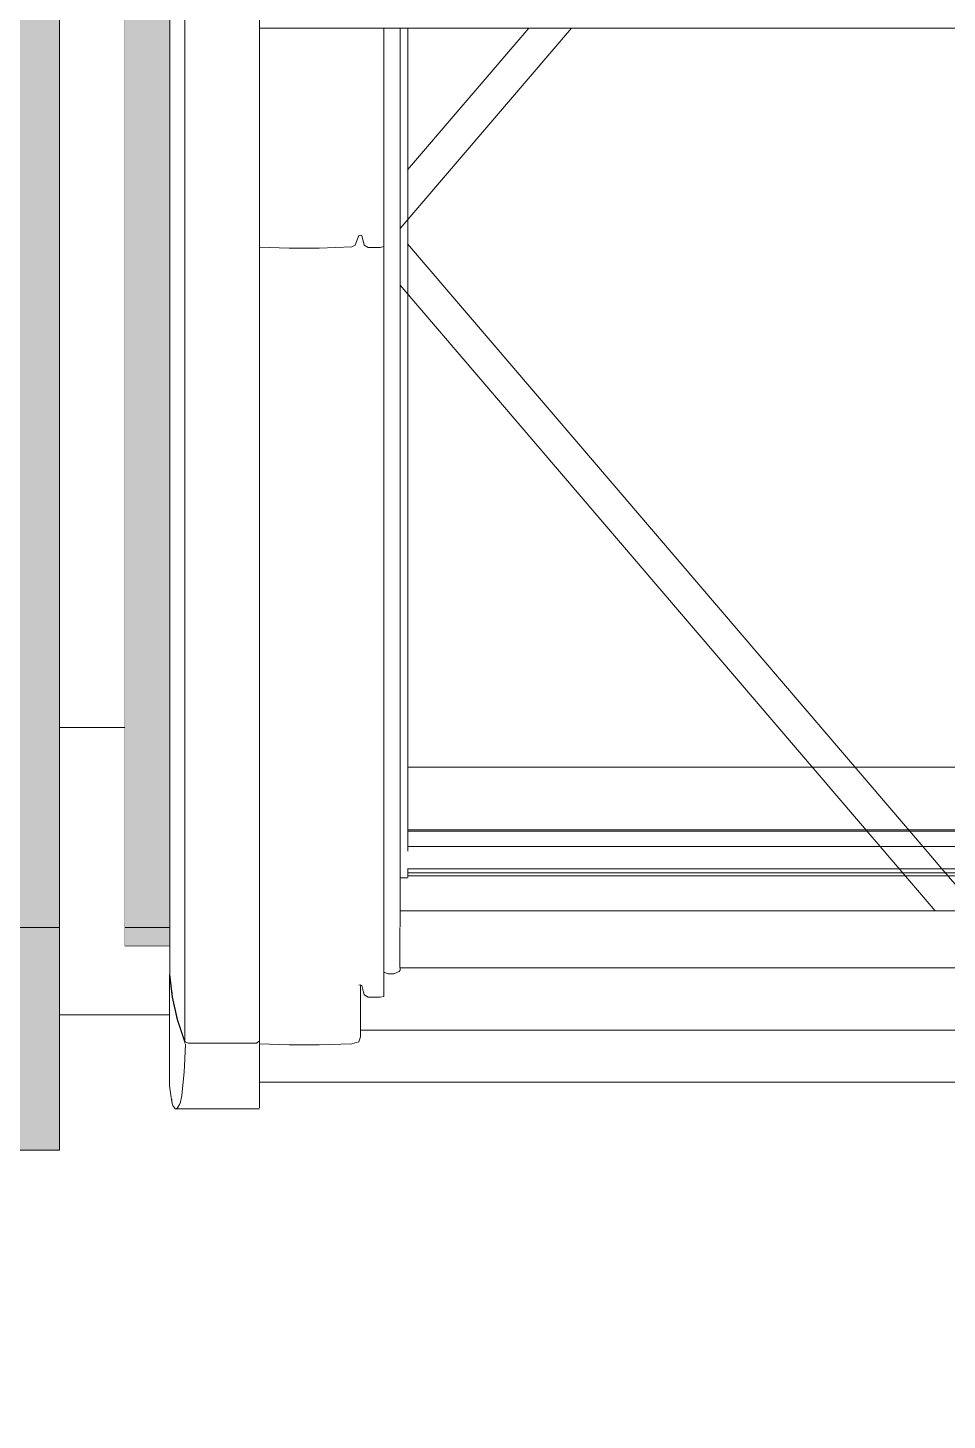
# Model space of a CAD drawing. Header units: metres. Extents: x -4 to 206, y -18 to 45.
# Drawn here: x 38.233 to 38.729, y -11.729 to -10.978 of the extents above; entities that cross this region are included whole.
import ezdxf

# ---------------------------------------------------------------- set-up
doc = ezdxf.new("R2010")
doc.units = ezdxf.units.M
doc.header["$MEASUREMENT"] = 0
doc.set_wipeout_variables(frame=1)
doc.linetypes.add('Wipeout_Contour', pattern=[1, 0, -1])
for name, color, linetype in [('3._DD PP STG2_4_210 Decke', 7, 'Continuous'), ('3._DD PP STG2_4_220 Bodenaufbau - Außen_ Gefälle', 7, 'Continuous'), ('3._DD PP STG2_4_325 Dachfenster', 7, 'Continuous'), ('3._DD PP STG2_4_330 Dachaufbau', 7, 'Continuous')]:
    doc.layers.add(name, color=color, linetype=linetype)

msp = doc.modelspace()

# ---------------------------------------------------------------- hatches: boundary and pattern name
at = {"layer": '3._DD PP STG2_4_325 Dachfenster', "linetype": 'Continuous', "lineweight": 0, "true_color": 0x000000}
msp.add_hatch(color=18, dxfattribs=at).paths.add_polyline_path([(38.28503, -10.62199), (38.28503, -11.47371), (38.30953, -11.47371), (38.30953, -10.77727), (38.30933, -10.7754), (38.30873, -10.77207), (38.30743, -10.75817), (38.30743, -10.7416), (38.30742, -10.71464), (38.3074, -10.66852), (38.3074, -10.62199)])

# ---------------------------------------------------------------- linework, layer by layer
at = {"layer": '3._DD PP STG2_4_210 Decke', "color": 7, "linetype": 'Continuous', "lineweight": 13, "ltscale": 1000, "true_color": 0xf4f4f4, "flags": 128}
msp.add_lwpolyline([(33.7568, -11.46359), (33.75903, -13.25371), (37.38503, -13.25371), (37.38503, -12.60871), (42.5891, -12.60871), (42.88503, -12.56618), (42.88503, -11.75871), (48.20503, -11.75871), (48.20503, -11.13371), (51.76086, -11.13371), (51.76545, -10.06371), (45.76503, -10.06371), (45.76503, -10.96371), (42.91503, -10.96371), (42.91503, -11.46359)], close=True, dxfattribs=at)
at = {"layer": '3._DD PP STG2_4_220 Bodenaufbau - Außen_ Gefälle', "color": 7, "linetype": 'Continuous', "lineweight": 13, "ltscale": 1000, "true_color": 0xf4f4f4, "flags": 128}
msp.add_lwpolyline([(33.75902, -13.24371), (37.14503, -13.24371), (37.14503, -12.59871), (39.93503, -12.59871), (42.389, -12.59871), (42.87503, -12.52887), (42.87503, -11.74871), (45.81503, -11.74871), (48.19503, -11.74871), (48.19503, -11.12371), (51.7609, -11.12371), (51.76545, -10.06371), (45.76503, -10.06371), (45.76503, -10.96371), (42.91503, -10.96371), (42.91503, -11.46359), (33.7568, -11.46359)], close=True, dxfattribs=at)
at = {"layer": '3._DD PP STG2_4_325 Dachfenster', "color": 7, "linetype": 'Continuous', "lineweight": 13, "ltscale": 1000, "true_color": 0xf4f4f4, "flags": 128}
for points in [[(38.28503, -11.47371), (38.28503, -10.62199)], [(38.30953, -11.47371), (38.28503, -11.47371)]]:
    msp.add_lwpolyline(points, dxfattribs=at)
at = {"layer": '3._DD PP STG2_4_330 Dachaufbau', "color": 7, "linetype": 'Continuous', "lineweight": 18, "ltscale": 1000, "flags": 128}
msp.add_lwpolyline([(38.24989, -11.58371), (37.46503, -11.58371)], dxfattribs=at)

# ---------------------------------------------------------------- next in the draw order: wipeouts: each hides what was drawn before it
at = {"color": 254, "linetype": 'Wipeout_Contour', "lineweight": 0, "ltscale": 159.317622}
msp.add_wipeout([(38.24989, -11.35576), (38.28503, -11.35576), (38.28503, -10.6932), (38.24989, -10.6932)], dxfattribs=at).dxf.layer = '3._DD PP STG2_4_325 Dachfenster'
at = {"color": 254, "linetype": 'Wipeout_Contour', "lineweight": 0, "ltscale": 198.896956}
msp.add_wipeout([(38.31083, -10.78844), (38.31083, -11.50116), (38.31353, -11.51324), (38.31353, -10.80022), (38.31333, -10.79963)], dxfattribs=at).dxf.layer = '3._DD PP STG2_4_325 Dachfenster'
at = {"color": 254, "linetype": 'Wipeout_Contour', "lineweight": 0, "ltscale": 159.700265}
msp.add_wipeout([(38.35783, -10.97855), (38.35783, -11.09665), (38.37373, -11.09717), (38.37373, -10.97855)], dxfattribs=at).dxf.layer = '3._DD PP STG2_4_325 Dachfenster'
at = {"color": 254, "linetype": 'Wipeout_Contour', "lineweight": 0, "ltscale": 159.86226}
msp.add_wipeout([(38.40753, -11.0966), (38.40933, -11.09554), (38.40933, -10.97855), (38.40753, -10.97855)], dxfattribs=at).dxf.layer = '3._DD PP STG2_4_325 Dachfenster'
at = {"color": 254, "linetype": 'Wipeout_Contour', "lineweight": 0, "ltscale": 159.908417}
msp.add_wipeout([(38.41633, -11.09688), (38.42293, -11.09688), (38.42293, -10.97855), (38.41633, -10.97855)], dxfattribs=at).dxf.layer = '3._DD PP STG2_4_325 Dachfenster'
at = {"color": 254, "linetype": 'Wipeout_Contour', "lineweight": 0, "ltscale": 160.177384}
msp.add_wipeout([(38.43033, -10.97855), (38.43033, -11.48855), (38.43313, -11.48742), (38.43313, -10.97855)], dxfattribs=at).dxf.layer = '3._DD PP STG2_4_325 Dachfenster'
at = {"color": 254, "linetype": 'Wipeout_Contour', "lineweight": 0, "ltscale": 161.693276}
msp.add_wipeout([(38.35783, -11.54229), (38.35783, -11.54682), (39.11223, -11.54682), (39.11223, -11.54229)], dxfattribs=at).dxf.layer = '3._DD PP STG2_4_325 Dachfenster'

# ---------------------------------------------------------------- next in the draw order: wipeouts: each hides what was drawn before it
at = {"color": 254, "linetype": 'Wipeout_Contour', "lineweight": 0, "ltscale": 198.946704}
msp.add_wipeout([(38.30953, -10.77727), (38.30953, -11.48901), (38.31083, -11.50116), (38.31083, -10.78844), (38.31063, -10.78755)], dxfattribs=at).dxf.layer = '3._DD PP STG2_4_325 Dachfenster'
at = {"color": 254, "linetype": 'Wipeout_Contour', "lineweight": 0, "ltscale": 159.763337}
msp.add_wipeout([(38.37373, -10.97855), (38.37373, -11.09717), (38.38993, -11.09717), (38.38993, -10.97855)], dxfattribs=at).dxf.layer = '3._DD PP STG2_4_325 Dachfenster'
at = {"color": 254, "linetype": 'Wipeout_Contour', "lineweight": 0, "ltscale": 159.873745}
msp.add_wipeout([(38.41133, -11.09038), (38.41213, -11.09017), (38.41213, -10.97855), (38.41133, -10.97855)], dxfattribs=at).dxf.layer = '3._DD PP STG2_4_325 Dachfenster'
at = {"color": 254, "linetype": 'Wipeout_Contour', "lineweight": 0, "ltscale": 159.923368}
msp.add_wipeout([(38.42293, -11.09688), (38.42483, -11.09639), (38.42483, -10.97855), (38.42293, -10.97855)], dxfattribs=at).dxf.layer = '3._DD PP STG2_4_325 Dachfenster'
at = {"color": 254, "linetype": 'Wipeout_Contour', "lineweight": 0, "ltscale": 239.916799}
msp.add_wipeout([(38.43363, -10.97855), (38.43313, -10.97855), (38.43313, -11.48742), (38.43363, -11.48657), (38.43363, -11.48544), (38.43353, -11.46358)], dxfattribs=at).dxf.layer = '3._DD PP STG2_4_325 Dachfenster'

# ---------------------------------------------------------------- next in the draw order: wipeouts: each hides what was drawn before it
at = {"color": 254, "linetype": 'Wipeout_Contour', "lineweight": 0, "ltscale": 198.906981}
msp.add_wipeout([(38.31733, -10.81148), (38.31353, -10.80022), (38.31353, -11.51324), (38.31753, -11.5251), (38.31753, -10.812)], dxfattribs=at).dxf.layer = '3._DD PP STG2_4_325 Dachfenster'
at = {"color": 254, "linetype": 'Wipeout_Contour', "lineweight": 0, "ltscale": 159.826761}
msp.add_wipeout([(38.38993, -11.09717), (38.40753, -11.0966), (38.40753, -10.97855), (38.38993, -10.97855)], dxfattribs=at).dxf.layer = '3._DD PP STG2_4_325 Dachfenster'
at = {"color": 254, "linetype": 'Wipeout_Contour', "lineweight": 0, "ltscale": 160.155765}
msp.add_wipeout([(38.42483, -11.4878), (38.42723, -11.48862), (38.42723, -10.97855), (38.42483, -10.97855)], dxfattribs=at).dxf.layer = '3._DD PP STG2_4_325 Dachfenster'
at = {"color": 254, "linetype": 'Wipeout_Contour', "lineweight": 0, "ltscale": 279.363661}
msp.add_wipeout([(38.28503, -11.35576), (38.24989, -11.35576), (38.24989, -11.51075), (38.30933, -11.51075), (38.30933, -11.48901), (38.30953, -11.47371), (38.28503, -11.47371)], dxfattribs=at).dxf.layer = '3._DD PP STG2_4_325 Dachfenster'

# ---------------------------------------------------------------- next in the draw order: linework, layer by layer
at = {"layer": '3._DD PP STG2_4_325 Dachfenster', "color": 7, "linetype": 'Continuous', "lineweight": 13, "ltscale": 1000, "flags": 128}
for points in [[(38.24989, -10.6932), (38.24989, -11.35576)], [(38.24989, -11.35576), (38.28503, -11.35576)], [(38.24989, -11.35576), (38.24989, -11.51075)]]:
    msp.add_lwpolyline(points, dxfattribs=at)
at = {"layer": '3._DD PP STG2_4_330 Dachaufbau', "color": 7, "linetype": 'Continuous', "lineweight": 18, "ltscale": 1000, "flags": 128}
msp.add_lwpolyline([(38.24989, -10.62199), (38.24989, -11.58371)], dxfattribs=at)

# ---------------------------------------------------------------- next in the draw order: wipeouts: each hides what was drawn before it
at = {"color": 254, "linetype": 'Wipeout_Contour', "lineweight": 0, "ltscale": 159.750043}
msp.add_wipeout([(38.31933, -10.81274), (38.31933, -11.52605), (38.35613, -11.52605), (38.35613, -10.81274)], dxfattribs=at).dxf.layer = '3._DD PP STG2_4_325 Dachfenster'
at = {"color": 254, "linetype": 'Wipeout_Contour', "lineweight": 0, "ltscale": 159.85761}
msp.add_wipeout([(38.40933, -11.09554), (38.41133, -11.09038), (38.41133, -10.97855), (38.40933, -10.97855)], dxfattribs=at).dxf.layer = '3._DD PP STG2_4_325 Dachfenster'
at = {"color": 254, "linetype": 'Wipeout_Contour', "lineweight": 0, "ltscale": 160.16702}
msp.add_wipeout([(38.43033, -10.97855), (38.42723, -10.97855), (38.42723, -11.48862), (38.43033, -11.48855)], dxfattribs=at).dxf.layer = '3._DD PP STG2_4_325 Dachfenster'

# ---------------------------------------------------------------- next in the draw order: wipeouts: each hides what was drawn before it
at = {"color": 254, "linetype": 'Wipeout_Contour', "lineweight": 0, "ltscale": 239.690432}
msp.add_wipeout([(38.31778, -10.81265), (38.31753, -10.812), (38.31753, -11.5251), (38.31933, -11.52605), (38.31933, -10.81274), (38.31786, -10.81274)], dxfattribs=at).dxf.layer = '3._DD PP STG2_4_325 Dachfenster'
at = {"color": 254, "linetype": 'Wipeout_Contour', "lineweight": 0, "ltscale": 159.822839}
msp.add_wipeout([(38.35613, -10.81274), (38.35613, -11.52605), (38.35783, -11.5248), (38.35783, -10.81274)], dxfattribs=at).dxf.layer = '3._DD PP STG2_4_325 Dachfenster'
at = {"color": 254, "linetype": 'Wipeout_Contour', "lineweight": 0, "ltscale": 159.870447}
msp.add_wipeout([(38.41293, -11.09045), (38.41423, -11.09561), (38.41423, -10.97855), (38.41293, -10.97855)], dxfattribs=at).dxf.layer = '3._DD PP STG2_4_325 Dachfenster'
at = {"color": 254, "linetype": 'Wipeout_Contour', "lineweight": 0, "ltscale": 120.381907}
msp.add_wipeout([(38.526, -10.97855), (38.43363, -10.97855), (38.43363, -11.08655)], dxfattribs=at).dxf.layer = '3._DD PP STG2_4_325 Dachfenster'
at = {"color": 254, "linetype": 'Wipeout_Contour', "lineweight": 0, "ltscale": 160.219635}
msp.add_wipeout([(38.42293, -11.50128), (38.42483, -11.50078), (38.42483, -11.09639), (38.42293, -11.09688)], dxfattribs=at).dxf.layer = '3._DD PP STG2_4_325 Dachfenster'
at = {"color": 254, "linetype": 'Wipeout_Contour', "lineweight": 0, "ltscale": 121.125911}
msp.add_wipeout([(38.43363, -11.11719), (38.43363, -11.45461), (38.72221, -11.45461)], dxfattribs=at).dxf.layer = '3._DD PP STG2_4_325 Dachfenster'

# ---------------------------------------------------------------- next in the draw order: wipeouts: each hides what was drawn before it
at = {"color": 254, "linetype": 'Wipeout_Contour', "lineweight": 0, "ltscale": 159.888251}
msp.add_wipeout([(38.41633, -10.97855), (38.41423, -10.97855), (38.41423, -11.09561), (38.41633, -11.09688)], dxfattribs=at).dxf.layer = '3._DD PP STG2_4_325 Dachfenster'
at = {"color": 254, "linetype": 'Wipeout_Contour', "lineweight": 0, "ltscale": 322.24495}
msp.add_wipeout([(38.43363, -11.11719), (38.72221, -11.45461), (38.74785, -11.45461), (39.03643, -11.11719), (39.03643, -11.08655), (38.94406, -10.97855), (38.526, -10.97855), (38.43363, -11.08655)], dxfattribs=at).dxf.layer = '3._DD PP STG2_4_325 Dachfenster'
at = {"color": 254, "linetype": 'Wipeout_Contour', "lineweight": 0, "ltscale": 159.997369}
msp.add_wipeout([(38.35783, -11.09665), (38.35783, -11.50108), (38.37373, -11.5016), (38.37373, -11.09717)], dxfattribs=at).dxf.layer = '3._DD PP STG2_4_325 Dachfenster'
at = {"color": 254, "linetype": 'Wipeout_Contour', "lineweight": 0, "ltscale": 279.78033}
msp.add_wipeout([(38.31333, -11.51324), (38.31333, -11.561), (38.31503, -11.55849), (38.316, -11.55419), (38.31721, -11.54149), (38.31733, -11.53826), (38.31733, -11.5251)], dxfattribs=at).dxf.layer = '3._DD PP STG2_4_325 Dachfenster'
at = {"color": 254, "linetype": 'Wipeout_Contour', "lineweight": 0, "ltscale": 646.193438}
msp.add_wipeout([(38.35783, -11.53727), (39.11223, -11.53727), (39.11223, -11.5264), (39.09633, -11.52691), (39.08013, -11.52691), (39.06253, -11.52635), (39.05873, -11.52528), (39.05773, -11.52253), (39.05773, -11.51896), (38.41233, -11.51896), (38.41233, -11.52253), (38.41133, -11.52528), (38.40753, -11.52635), (38.38993, -11.52691), (38.37373, -11.52691), (38.35783, -11.5264)], dxfattribs=at).dxf.layer = '3._DD PP STG2_4_325 Dachfenster'

# ---------------------------------------------------------------- next in the draw order: linework, layer by layer
at = {"layer": '3._DD PP STG2_4_325 Dachfenster', "color": 7, "linetype": 'Continuous', "lineweight": 13, "ltscale": 1000, "flags": 128}
for points in [[(38.73503, -11.44273), (38.72578, -11.43191), (38.71791, -11.42272), (38.4376, -11.09495)], [(39.03233, -11.37725), (38.43773, -11.37725)], [(39.03233, -11.41098), (38.43773, -11.41098)], [(39.03233, -11.41176), (38.43773, -11.41176)], [(39.03233, -11.41989), (38.43773, -11.41989)], [(39.03246, -11.43191), (38.4376, -11.43191)], [(38.43773, -11.43665), (38.43773, -11.43191)], [(39.03233, -11.4341), (38.43773, -11.4341)], [(39.03233, -11.4358), (38.43773, -11.4358)], [(38.43363, -11.43686), (38.43753, -11.43686)]]:
    msp.add_lwpolyline(points, dxfattribs=at)

# ---------------------------------------------------------------- next in the draw order: wipeouts: each hides what was drawn before it
at = {"color": 254, "linetype": 'Wipeout_Contour', "lineweight": 0, "ltscale": 159.876674}
msp.add_wipeout([(38.41213, -11.09017), (38.41293, -11.09045), (38.41293, -10.97855), (38.41213, -10.97855)], dxfattribs=at).dxf.layer = '3._DD PP STG2_4_325 Dachfenster'
at = {"color": 254, "linetype": 'Wipeout_Contour', "lineweight": 0, "ltscale": 160.059261}
msp.add_wipeout([(38.37373, -11.09717), (38.37373, -11.5016), (38.38993, -11.5016), (38.38993, -11.09717)], dxfattribs=at).dxf.layer = '3._DD PP STG2_4_325 Dachfenster'
at = {"color": 254, "linetype": 'Wipeout_Contour', "lineweight": 0, "ltscale": 160.203945}
msp.add_wipeout([(38.41633, -11.50128), (38.42293, -11.50128), (38.42293, -11.09688), (38.41633, -11.09688)], dxfattribs=at).dxf.layer = '3._DD PP STG2_4_325 Dachfenster'
at = {"color": 254, "linetype": 'Wipeout_Contour', "lineweight": 0, "ltscale": 200.107651}
msp.add_wipeout([(38.30933, -11.48901), (38.30933, -11.54897), (38.3101, -11.5554), (38.31063, -11.55851), (38.31063, -11.50116)], dxfattribs=at).dxf.layer = '3._DD PP STG2_4_325 Dachfenster'
at = {"color": 254, "linetype": 'Wipeout_Contour', "lineweight": 0, "ltscale": 161.687444}
msp.add_wipeout([(39.11223, -11.53833), (38.35783, -11.53833), (38.35783, -11.54059), (39.11223, -11.54059)], dxfattribs=at).dxf.layer = '3._DD PP STG2_4_325 Dachfenster'

# ---------------------------------------------------------------- next in the draw order: wipeouts: each hides what was drawn before it
at = {"color": 254, "linetype": 'Wipeout_Contour', "lineweight": 0, "ltscale": 121.052172}
msp.add_wipeout([(38.35783, -10.97855), (39.11223, -10.97855), (38.35783, -10.97842)], dxfattribs=at).dxf.layer = '3._DD PP STG2_4_325 Dachfenster'
at = {"color": 254, "linetype": 'Wipeout_Contour', "lineweight": 0, "ltscale": 160.12375}
msp.add_wipeout([(38.38993, -11.5016), (38.40753, -11.50103), (38.40753, -11.0966), (38.38993, -11.09717)], dxfattribs=at).dxf.layer = '3._DD PP STG2_4_325 Dachfenster'
at = {"color": 254, "linetype": 'Wipeout_Contour', "lineweight": 0, "ltscale": 240.63069}
msp.add_wipeout([(38.31333, -11.51324), (38.31063, -11.50116), (38.31063, -11.55851), (38.31102, -11.55961), (38.31233, -11.56138), (38.31333, -11.561)], dxfattribs=at).dxf.layer = '3._DD PP STG2_4_325 Dachfenster'
at = {"color": 254, "linetype": 'Wipeout_Contour', "lineweight": 0, "ltscale": 160.237559}
msp.add_wipeout([(38.35783, -11.50108), (38.35783, -11.5264), (38.37373, -11.52691), (38.37373, -11.5016)], dxfattribs=at).dxf.layer = '3._DD PP STG2_4_325 Dachfenster'
at = {"color": 254, "linetype": 'Wipeout_Contour', "lineweight": 0, "ltscale": 161.689702}
msp.add_wipeout([(39.11223, -11.54059), (38.35783, -11.54059), (38.35783, -11.54229), (39.11223, -11.54229)], dxfattribs=at).dxf.layer = '3._DD PP STG2_4_325 Dachfenster'

# ---------------------------------------------------------------- next in the draw order: linework, layer by layer
at = {"layer": '3._DD PP STG2_4_325 Dachfenster', "color": 7, "linetype": 'Continuous', "lineweight": 13, "ltscale": 1000, "flags": 128}
for points in [[(39.11223, -10.97855), (38.35783, -10.97855)], [(38.526, -10.97855), (38.43363, -11.08655)], [(38.50302, -10.97855), (38.4376, -11.05504)], [(38.43773, -11.42244), (38.43773, -10.97855)]]:
    msp.add_lwpolyline(points, dxfattribs=at)

# ---------------------------------------------------------------- next in the draw order: wipeouts: each hides what was drawn before it
at = {"color": 254, "linetype": 'Wipeout_Contour', "lineweight": 0, "ltscale": 160.163393}
msp.add_wipeout([(38.40933, -11.09554), (38.40933, -11.49997), (38.41133, -11.49481), (38.41133, -11.09038)], dxfattribs=at).dxf.layer = '3._DD PP STG2_4_325 Dachfenster'
at = {"color": 254, "linetype": 'Wipeout_Contour', "lineweight": 0, "ltscale": 523.402847}
msp.add_wipeout([(38.30933, -11.48901), (38.31063, -11.50116), (38.31333, -11.51324), (38.31733, -11.5251), (38.31775, -11.52619), (38.35783, -11.52619), (38.35783, -11.5248), (38.35613, -11.52605), (38.31933, -11.52605), (38.31753, -11.5251), (38.31353, -11.51324), (38.31083, -11.50116), (38.30953, -11.48901)], dxfattribs=at).dxf.layer = '3._DD PP STG2_4_325 Dachfenster'
at = {"color": 254, "linetype": 'Wipeout_Contour', "lineweight": 0, "ltscale": 161.685537}
msp.add_wipeout([(38.35783, -11.53727), (38.35783, -11.53833), (39.11223, -11.53833), (39.11223, -11.53727)], dxfattribs=at).dxf.layer = '3._DD PP STG2_4_325 Dachfenster'
at = {"color": 254, "linetype": 'Wipeout_Contour', "lineweight": 0, "ltscale": 120.707946}
msp.add_wipeout([(38.31233, -11.56138), (38.35783, -11.56138), (38.31363, -11.56093)], dxfattribs=at).dxf.layer = '3._DD PP STG2_4_325 Dachfenster'

# ---------------------------------------------------------------- next in the draw order: linework, layer by layer
at = {"layer": '3._DD PP STG2_4_325 Dachfenster', "color": 7, "linetype": 'Continuous', "lineweight": 13, "ltscale": 1000, "flags": 128}
for points in [[(38.30953, -11.48901), (38.30953, -10.77727)], [(38.30933, -11.54897), (38.30933, -11.48901)], [(38.30933, -11.51075), (38.24989, -11.51075)]]:
    msp.add_lwpolyline(points, dxfattribs=at)

# ---------------------------------------------------------------- next in the draw order: wipeouts: each hides what was drawn before it
at = {"color": 254, "linetype": 'Wipeout_Contour', "lineweight": 0, "ltscale": 160.159907}
msp.add_wipeout([(38.40753, -11.0966), (38.40753, -11.50103), (38.40933, -11.49997), (38.40933, -11.09554)], dxfattribs=at).dxf.layer = '3._DD PP STG2_4_325 Dachfenster'
at = {"color": 254, "linetype": 'Wipeout_Contour', "lineweight": 0, "ltscale": 160.146195}
msp.add_wipeout([(38.31503, -11.55849), (38.31363, -11.56093), (38.35783, -11.56093), (38.35783, -11.55849)], dxfattribs=at).dxf.layer = '3._DD PP STG2_4_325 Dachfenster'

# ---------------------------------------------------------------- next in the draw order: linework, layer by layer
at = {"layer": '3._DD PP STG2_4_325 Dachfenster', "color": 7, "linetype": 'Continuous', "lineweight": 13, "ltscale": 1000, "flags": 128}
msp.add_lwpolyline([(38.40753, -11.0966), (38.38993, -11.09717), (38.37373, -11.09717), (38.35783, -11.09665)], dxfattribs=at)

# ---------------------------------------------------------------- next in the draw order: wipeouts: each hides what was drawn before it
at = {"color": 254, "linetype": 'Wipeout_Contour', "lineweight": 0, "ltscale": 160.169173}
msp.add_wipeout([(38.41213, -11.09017), (38.41213, -11.49456), (38.41293, -11.49484), (38.41293, -11.09045)], dxfattribs=at).dxf.layer = '3._DD PP STG2_4_325 Dachfenster'
at = {"color": 254, "linetype": 'Wipeout_Contour', "lineweight": 0, "ltscale": 160.363443}
msp.add_wipeout([(38.38993, -11.52691), (38.40753, -11.52635), (38.40753, -11.50103), (38.38993, -11.5016)], dxfattribs=at).dxf.layer = '3._DD PP STG2_4_325 Dachfenster'
at = {"color": 254, "linetype": 'Wipeout_Contour', "lineweight": 0, "ltscale": 160.15356}
msp.add_wipeout([(38.316, -11.55419), (38.31503, -11.55849), (38.35783, -11.55849), (38.35783, -11.55419)], dxfattribs=at).dxf.layer = '3._DD PP STG2_4_325 Dachfenster'

# ---------------------------------------------------------------- next in the draw order: linework, layer by layer
at = {"layer": '3._DD PP STG2_4_325 Dachfenster', "color": 7, "linetype": 'Continuous', "lineweight": 13, "ltscale": 1000, "flags": 128}
msp.add_lwpolyline([(38.31233, -11.56138), (38.35783, -11.56138)], dxfattribs=at)

# ---------------------------------------------------------------- next in the draw order: wipeouts: each hides what was drawn before it
at = {"color": 254, "linetype": 'Wipeout_Contour', "lineweight": 0, "ltscale": 160.176119}
msp.add_wipeout([(38.41293, -11.49484), (38.41423, -11.5), (38.41423, -11.09561), (38.41293, -11.09045)], dxfattribs=at).dxf.layer = '3._DD PP STG2_4_325 Dachfenster'
at = {"color": 254, "linetype": 'Wipeout_Contour', "lineweight": 0, "ltscale": 160.299655}
msp.add_wipeout([(38.37373, -11.5016), (38.37373, -11.52691), (38.38993, -11.52691), (38.38993, -11.5016)], dxfattribs=at).dxf.layer = '3._DD PP STG2_4_325 Dachfenster'
at = {"color": 254, "linetype": 'Wipeout_Contour', "lineweight": 0, "ltscale": 160.139706}
msp.add_wipeout([(38.31721, -11.54149), (38.316, -11.55419), (38.35783, -11.55419), (38.35783, -11.54149)], dxfattribs=at).dxf.layer = '3._DD PP STG2_4_325 Dachfenster'

# ---------------------------------------------------------------- next in the draw order: linework, layer by layer
at = {"layer": '3._DD PP STG2_4_325 Dachfenster', "color": 7, "linetype": 'Continuous', "lineweight": 13, "ltscale": 1000, "flags": 128}
msp.add_lwpolyline([(38.35783, -11.5471), (39.11223, -11.5471)], dxfattribs=at)

# ---------------------------------------------------------------- next in the draw order: wipeouts: each hides what was drawn before it
at = {"color": 254, "linetype": 'Wipeout_Contour', "lineweight": 0, "ltscale": 160.186419}
msp.add_wipeout([(38.41423, -11.5), (38.41633, -11.50128), (38.41633, -11.09688), (38.41423, -11.09561)], dxfattribs=at).dxf.layer = '3._DD PP STG2_4_325 Dachfenster'
at = {"color": 254, "linetype": 'Wipeout_Contour', "lineweight": 0, "ltscale": 200.712941}
msp.add_wipeout([(38.31733, -11.53826), (38.31721, -11.54149), (38.35783, -11.54149), (38.35783, -11.52662), (38.31784, -11.52662)], dxfattribs=at).dxf.layer = '3._DD PP STG2_4_325 Dachfenster'

# ---------------------------------------------------------------- next in the draw order: linework, layer by layer
at = {"layer": '3._DD PP STG2_4_325 Dachfenster', "color": 7, "linetype": 'Continuous', "lineweight": 13, "ltscale": 1000, "flags": 128}
for points in [[(38.35783, -11.5248), (38.35783, -10.81274)], [(38.42483, -11.09639), (38.42293, -11.09688), (38.41633, -11.09688)], [(38.35613, -11.52605), (38.35783, -11.5248)], [(38.35783, -11.5248), (38.35783, -11.52619)], [(38.35783, -11.52662), (38.35783, -11.54149), (38.35783, -11.55419), (38.35783, -11.55849), (38.35783, -11.56093)]]:
    msp.add_lwpolyline(points, dxfattribs=at)

# ---------------------------------------------------------------- next in the draw order: wipeouts: each hides what was drawn before it
at = {"color": 254, "linetype": 'Wipeout_Contour', "lineweight": 0, "ltscale": 160.166131}
msp.add_wipeout([(38.41133, -11.09038), (38.41133, -11.49481), (38.41213, -11.49456), (38.41213, -11.09017)], dxfattribs=at).dxf.layer = '3._DD PP STG2_4_325 Dachfenster'
at = {"color": 254, "linetype": 'Wipeout_Contour', "lineweight": 0, "ltscale": 120.91635}
msp.add_wipeout([(38.40753, -11.50103), (38.40753, -11.52635), (38.41133, -11.52528)], dxfattribs=at).dxf.layer = '3._DD PP STG2_4_325 Dachfenster'
at = {"color": 254, "linetype": 'Wipeout_Contour', "lineweight": 0, "ltscale": 120.418743}
msp.add_wipeout([(38.31733, -11.53826), (38.31784, -11.52662), (38.31733, -11.5251)], dxfattribs=at).dxf.layer = '3._DD PP STG2_4_325 Dachfenster'

# ---------------------------------------------------------------- next in the draw order: linework, layer by layer
at = {"layer": '3._DD PP STG2_4_325 Dachfenster', "color": 7, "linetype": 'Continuous', "lineweight": 13, "ltscale": 1000, "flags": 128}
for points in [[(38.31753, -11.5251), (38.31753, -10.812)], [(38.41133, -11.09038), (38.40933, -11.09554)], [(38.41213, -11.09017), (38.41133, -11.09038)], [(38.41293, -11.09045), (38.41213, -11.09017)], [(38.41423, -11.09561), (38.41293, -11.09045)], [(38.40933, -11.09554), (38.40753, -11.0966)], [(38.41633, -11.09688), (38.41423, -11.09561)], [(38.31775, -11.52619), (38.31733, -11.5251), (38.31333, -11.51324), (38.31063, -11.50116), (38.30933, -11.48901)], [(38.30953, -11.48901), (38.31083, -11.50116), (38.31353, -11.51324), (38.31753, -11.5251)], [(38.30933, -11.54897), (38.3101, -11.5554), (38.31063, -11.55851), (38.31102, -11.55961), (38.31233, -11.56138), (38.31333, -11.561), (38.31503, -11.55849), (38.316, -11.55419), (38.31721, -11.54149), (38.31733, -11.53826), (38.31784, -11.52662)], [(38.31753, -11.5251), (38.31933, -11.52605)], [(38.31933, -11.52605), (38.35613, -11.52605)]]:
    msp.add_lwpolyline(points, dxfattribs=at)

# ---------------------------------------------------------------- next in the draw order: wipeouts: each hides what was drawn before it
at = {"color": 254, "linetype": 'Wipeout_Contour', "lineweight": 0, "ltscale": 160.023795}
msp.add_wipeout([(38.41133, -11.49488), (38.41233, -11.52253), (38.41233, -11.49463), (38.41143, -11.49475)], dxfattribs=at).dxf.layer = '3._DD PP STG2_4_325 Dachfenster'

# ---------------------------------------------------------------- next in the draw order: wipeouts: each hides what was drawn before it
at = {"color": 254, "linetype": 'Wipeout_Contour', "lineweight": 0, "ltscale": 120.195226}
msp.add_wipeout([(38.40753, -11.50103), (38.41133, -11.52528), (38.40933, -11.49997)], dxfattribs=at).dxf.layer = '3._DD PP STG2_4_325 Dachfenster'

# ---------------------------------------------------------------- next in the draw order: wipeouts: each hides what was drawn before it
at = {"color": 254, "linetype": 'Wipeout_Contour', "lineweight": 0, "ltscale": 160.109723}
msp.add_wipeout([(38.41133, -11.49488), (38.40933, -11.49997), (38.41133, -11.52528), (38.41233, -11.52253)], dxfattribs=at).dxf.layer = '3._DD PP STG2_4_325 Dachfenster'

# ---------------------------------------------------------------- next in the draw order: linework, layer by layer
at = {"layer": '3._DD PP STG2_4_325 Dachfenster', "color": 7, "linetype": 'Continuous', "lineweight": 13, "ltscale": 1000, "flags": 128}
msp.add_lwpolyline([(38.41133, -11.52528), (38.40753, -11.52635), (38.38993, -11.52691), (38.37373, -11.52691), (38.35783, -11.5264)], dxfattribs=at)

# ---------------------------------------------------------------- next in the draw order: wipeouts: each hides what was drawn before it
at = {"color": 254, "linetype": 'Wipeout_Contour', "lineweight": 0, "ltscale": 161.65632}
msp.add_wipeout([(38.41233, -11.50694), (38.41233, -11.51889), (39.05773, -11.51889), (39.05773, -11.50694)], dxfattribs=at).dxf.layer = '3._DD PP STG2_4_325 Dachfenster'

# ---------------------------------------------------------------- next in the draw order: linework, layer by layer
at = {"layer": '3._DD PP STG2_4_325 Dachfenster', "color": 7, "linetype": 'Continuous', "lineweight": 13, "ltscale": 1000, "flags": 128}
for points in [[(39.05773, -11.51896), (38.41233, -11.51896)], [(38.41233, -11.52253), (38.41133, -11.52528)]]:
    msp.add_lwpolyline(points, dxfattribs=at)

# ---------------------------------------------------------------- next in the draw order: wipeouts: each hides what was drawn before it
at = {"color": 254, "linetype": 'Wipeout_Contour', "lineweight": 0, "ltscale": 646.317565}
msp.add_wipeout([(38.41293, -11.49484), (38.41233, -11.49463), (38.41233, -11.50694), (39.05773, -11.50694), (39.05773, -11.49463), (39.05713, -11.49484), (39.05583, -11.50001), (39.05373, -11.50128), (39.04713, -11.50128), (39.04523, -11.50078), (39.04523, -11.49237), (38.42483, -11.49237), (38.42483, -11.50078), (38.42293, -11.50128), (38.41633, -11.50128), (38.41423, -11.5)], dxfattribs=at).dxf.layer = '3._DD PP STG2_4_325 Dachfenster'

# ---------------------------------------------------------------- next in the draw order: linework, layer by layer
at = {"layer": '3._DD PP STG2_4_325 Dachfenster', "color": 7, "linetype": 'Continuous', "lineweight": 13, "ltscale": 1000, "flags": 128}
for points in [[(38.41143, -11.49475), (38.41213, -11.49456)], [(38.41213, -11.49456), (38.41293, -11.49484)], [(38.41233, -11.49463), (38.41233, -11.52253)], [(38.41293, -11.49484), (38.41423, -11.5)], [(38.41423, -11.5), (38.41633, -11.50128)], [(38.41633, -11.50128), (38.42293, -11.50128), (38.42483, -11.50078)]]:
    msp.add_lwpolyline(points, dxfattribs=at)

# ---------------------------------------------------------------- next in the draw order: wipeouts: each hides what was drawn before it
at = {"color": 254, "linetype": 'Wipeout_Contour', "lineweight": 0, "ltscale": 565.203312}
msp.add_wipeout([(38.42483, -11.49237), (39.04523, -11.49237), (39.04523, -11.4878), (39.04283, -11.48862), (39.03973, -11.48855), (39.03693, -11.48742), (39.03643, -11.48657), (39.03643, -11.48544), (38.43363, -11.48544), (38.43363, -11.48657), (38.43313, -11.48742), (38.43033, -11.48855), (38.42723, -11.48862), (38.42483, -11.4878)], dxfattribs=at).dxf.layer = '3._DD PP STG2_4_325 Dachfenster'

# ---------------------------------------------------------------- next in the draw order: linework, layer by layer
at = {"layer": '3._DD PP STG2_4_325 Dachfenster', "color": 7, "linetype": 'Continuous', "lineweight": 13, "ltscale": 1000, "flags": 128}
for points in [[(38.42483, -11.50078), (38.42483, -11.09639), (38.42483, -10.97855)], [(38.42723, -11.48862), (38.42483, -11.4878)]]:
    msp.add_lwpolyline(points, dxfattribs=at)

# ---------------------------------------------------------------- next in the draw order: wipeouts: each hides what was drawn before it
at = {"color": 254, "linetype": 'Wipeout_Contour', "lineweight": 0, "ltscale": 161.618421}
msp.add_wipeout([(38.43353, -11.48523), (39.03653, -11.48523), (39.03653, -11.47462), (38.43353, -11.47462)], dxfattribs=at).dxf.layer = '3._DD PP STG2_4_325 Dachfenster'

# ---------------------------------------------------------------- next in the draw order: wipeouts: each hides what was drawn before it
at = {"color": 254, "linetype": 'Wipeout_Contour', "lineweight": 0, "ltscale": 161.609899}
msp.add_wipeout([(38.43353, -11.47462), (39.03653, -11.47462), (39.03653, -11.47031), (38.43353, -11.47031)], dxfattribs=at).dxf.layer = '3._DD PP STG2_4_325 Dachfenster'
at = {"color": 254, "linetype": 'Wipeout_Contour', "lineweight": 0, "ltscale": 121.552822}
msp.add_wipeout([(38.43353, -11.48544), (39.03653, -11.48544), (38.43353, -11.48523)], dxfattribs=at).dxf.layer = '3._DD PP STG2_4_325 Dachfenster'

# ---------------------------------------------------------------- next in the draw order: linework, layer by layer
at = {"layer": '3._DD PP STG2_4_325 Dachfenster', "color": 7, "linetype": 'Continuous', "lineweight": 13, "ltscale": 1000, "flags": 128}
for points in [[(38.43033, -11.48855), (38.42723, -11.48862)], [(38.43313, -11.48742), (38.43033, -11.48855)], [(38.43363, -11.48657), (38.43313, -11.48742)], [(39.03653, -11.48544), (38.43353, -11.48544)], [(38.43363, -11.48657), (38.43363, -11.48544)]]:
    msp.add_lwpolyline(points, dxfattribs=at)

# ---------------------------------------------------------------- next in the draw order: wipeouts: each hides what was drawn before it
at = {"color": 254, "linetype": 'Wipeout_Contour', "lineweight": 0, "ltscale": 161.604602}
msp.add_wipeout([(38.43353, -11.47031), (39.03653, -11.47031), (39.03653, -11.46529), (38.43353, -11.46529)], dxfattribs=at).dxf.layer = '3._DD PP STG2_4_325 Dachfenster'

# ---------------------------------------------------------------- next in the draw order: wipeouts: each hides what was drawn before it
at = {"color": 254, "linetype": 'Wipeout_Contour', "lineweight": 0, "ltscale": 242.381427}
msp.add_wipeout([(38.43353, -11.46444), (39.03653, -11.46444), (39.03653, -11.46358), (39.03643, -11.46253), (38.43363, -11.46253), (38.43363, -11.46331)], dxfattribs=at).dxf.layer = '3._DD PP STG2_4_325 Dachfenster'

# ---------------------------------------------------------------- next in the draw order: wipeouts: each hides what was drawn before it
at = {"color": 254, "linetype": 'Wipeout_Contour', "lineweight": 0, "ltscale": 161.601241}
msp.add_wipeout([(38.43353, -11.46529), (39.03653, -11.46529), (39.03653, -11.46444), (38.43353, -11.46444)], dxfattribs=at).dxf.layer = '3._DD PP STG2_4_325 Dachfenster'

# ---------------------------------------------------------------- next in the draw order: wipeouts: each hides what was drawn before it
at = {"color": 254, "linetype": 'Wipeout_Contour', "lineweight": 0, "ltscale": 161.59799}
msp.add_wipeout([(38.43363, -11.46253), (39.03643, -11.46253), (39.03643, -11.46147), (38.43363, -11.46147)], dxfattribs=at).dxf.layer = '3._DD PP STG2_4_325 Dachfenster'

# ---------------------------------------------------------------- next in the draw order: wipeouts: each hides what was drawn before it
at = {"color": 254, "linetype": 'Wipeout_Contour', "lineweight": 0, "ltscale": 161.597024}
msp.add_wipeout([(38.43363, -11.46147), (39.03643, -11.46147), (39.03643, -11.46083), (38.43363, -11.46083)], dxfattribs=at).dxf.layer = '3._DD PP STG2_4_325 Dachfenster'

# ---------------------------------------------------------------- next in the draw order: wipeouts: each hides what was drawn before it
at = {"color": 254, "linetype": 'Wipeout_Contour', "lineweight": 0, "ltscale": 161.596265}
msp.add_wipeout([(38.43363, -11.46083), (39.03643, -11.46083), (39.03643, -11.46012), (38.43363, -11.46012)], dxfattribs=at).dxf.layer = '3._DD PP STG2_4_325 Dachfenster'

# ---------------------------------------------------------------- next in the draw order: wipeouts: each hides what was drawn before it
at = {"color": 254, "linetype": 'Wipeout_Contour', "lineweight": 0, "ltscale": 161.592803}
msp.add_wipeout([(38.43363, -11.46012), (39.03643, -11.46012), (39.03643, -11.45468), (38.43363, -11.45468)], dxfattribs=at).dxf.layer = '3._DD PP STG2_4_325 Dachfenster'

# ---------------------------------------------------------------- next in the draw order: hatches: boundary and pattern name
at = {"layer": '3._DD PP STG2_4_330 Dachaufbau', "linetype": 'Continuous', "lineweight": 0, "true_color": 0x000000}
msp.add_hatch(color=18, dxfattribs=at).paths.add_polyline_path([(42.96503, -10.06873), (37.46503, -10.06873), (37.46503, -11.58371), (38.24989, -11.58371), (38.24989, -10.62199), (39.19189, -10.62199), (39.19189, -11.58371), (40.54989, -11.58371), (40.54989, -10.62199), (41.49189, -10.62199), (41.49189, -11.58371), (42.96503, -11.58371)])

# ---------------------------------------------------------------- next in the draw order: linework, layer by layer
at = {"layer": '3._DD PP STG2_4_325 Dachfenster', "color": 7, "linetype": 'Continuous', "lineweight": 13, "ltscale": 1000, "flags": 128}
for points in [[(38.43363, -11.46331), (38.43363, -10.97855)], [(38.72221, -11.45461), (38.43363, -11.11719)], [(39.03643, -11.45461), (38.43363, -11.45461)], [(39.03643, -11.45468), (38.43363, -11.45468)], [(38.43353, -11.48523), (38.43353, -11.47462), (38.43353, -11.47031), (38.43353, -11.46529), (38.43353, -11.46444), (38.43353, -11.46358)]]:
    msp.add_lwpolyline(points, dxfattribs=at)

doc.saveas('drawing.dxf')
